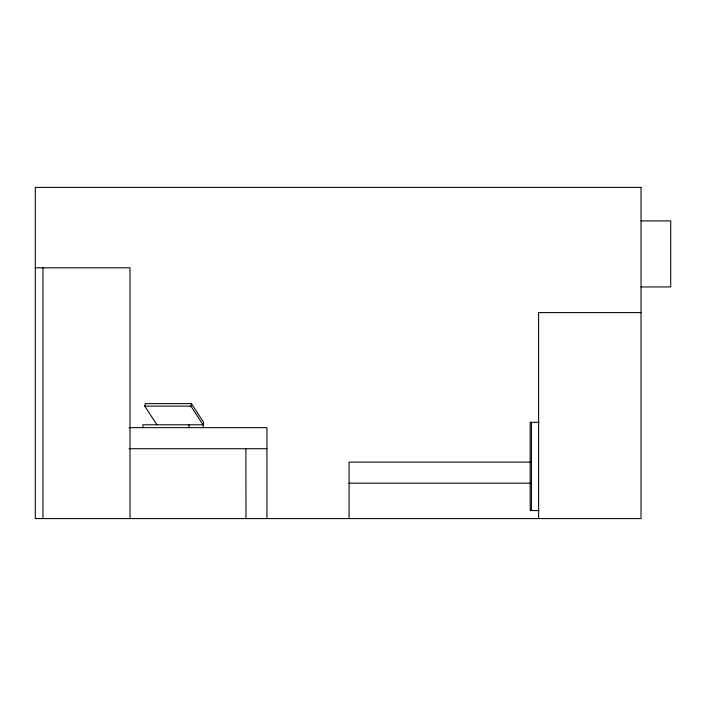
<?xml version="1.0" encoding="UTF-8"?>
<svg xmlns="http://www.w3.org/2000/svg" width="706" height="706" viewBox="0 0 706 706"><rect width="100%" height="100%" fill="white"/><g stroke="black" fill="none" stroke-linecap="round" stroke-linejoin="round"><path stroke-width="1.06" d="M156.935 424.791L144.774 406.126L145.312 403.638L191.432 403.638L203.593 422.303L203.054 427.659M142.894 427.659L142.894 424.791L203.054 424.791L190.894 406.126L191.432 403.638M641.03 220.89L670.7 220.89L670.7 286.936L641.03 286.936M35.3 267.812L129.992 267.812L129.992 518.592M641.03 312.608L538.607 312.608L538.607 518.592M144.774 406.126L190.894 406.126M539.11 422.32L530.188 422.32L530.188 510.57L539.11 510.57M129.057 427.659L266.93 427.659L266.93 518.592M129.083 448.716L266.93 448.716M530.868 462.112L349.091 462.112L349.091 518.592M349.091 483.178L530.868 483.178M531.424 422.32L531.424 510.57M245.873 448.716L245.997 518.592M189.005 424.791L189.005 427.659M42.96 267.812L42.96 518.592M641.03 187.408L35.3 187.408L35.3 518.592L641.03 518.592L641.03 187.408"/></g></svg>
